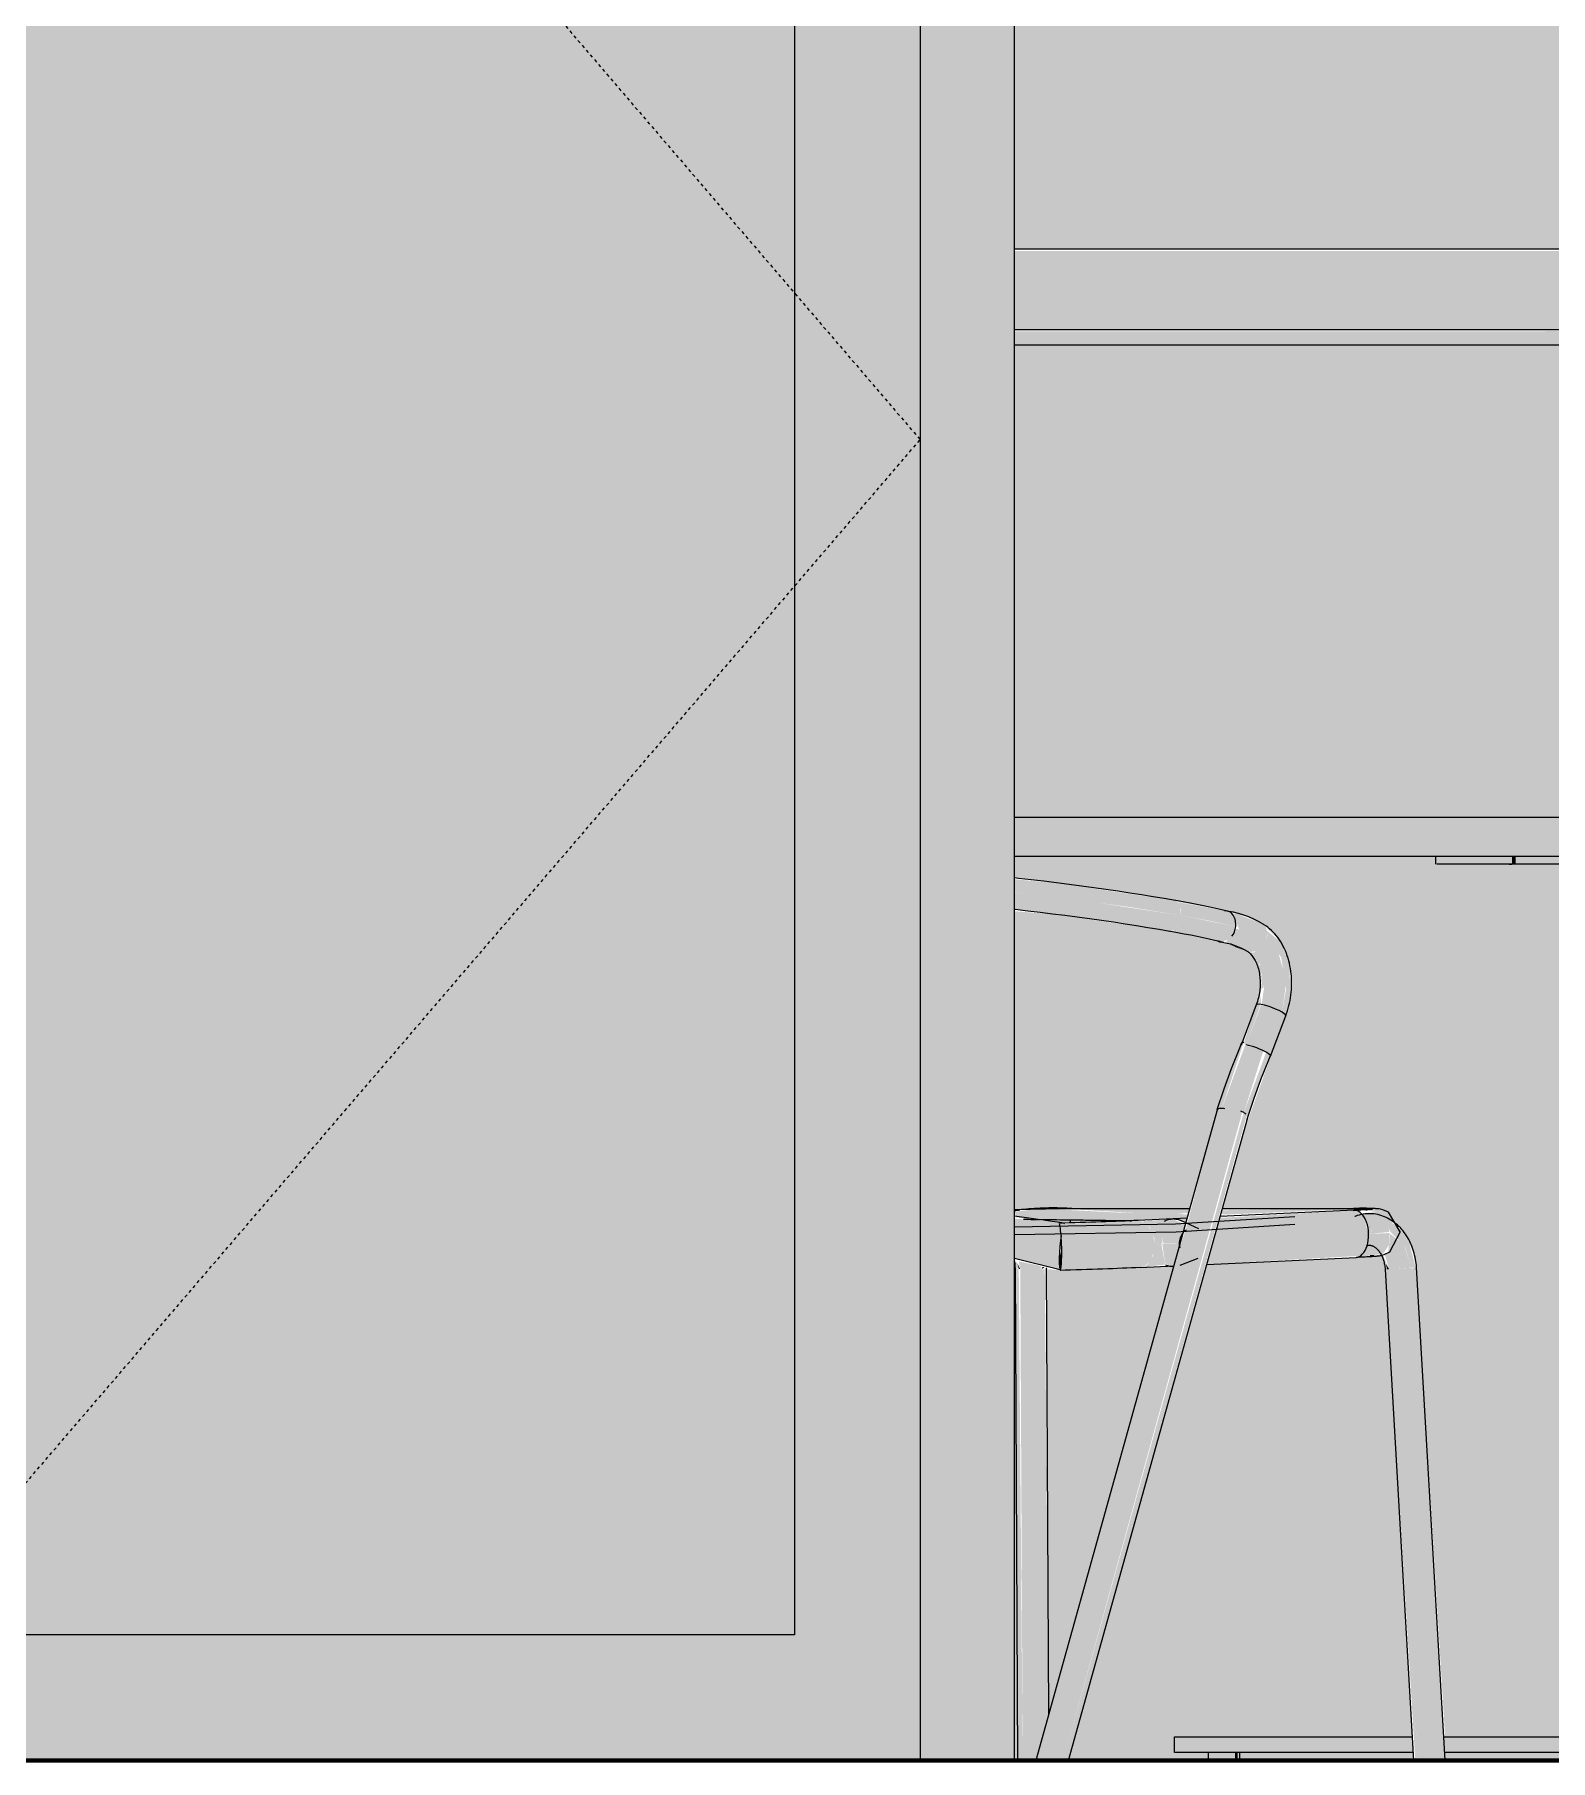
# Model space of a CAD drawing. Header units: inches. Extents: x 20426 to 36348, y -461 to 673.
# Drawn here: x 27776.4 to 27824.6, y 0 to 54.9 of the extents above; entities that cross this region are included whole.
import ezdxf

# ---------------------------------------------------------------- set-up
doc = ezdxf.new("R2010")
doc.units = ezdxf.units.IN
doc.header["$MEASUREMENT"] = 0
doc.linetypes.add('Dash 1_16_', pattern=[0.125, 0.0625, -0.0625])
doc.linetypes.add('Grid Line 1_2_', pattern=[0.875, 0.5, -0.125, 0.125, -0.125])
for name, color, linetype, lineweight in [('A-DOOR', 31, 'Continuous', 13), ('A-DOOR-FRAM', 31, 'Continuous', 9), ('A-DOOR-GLAZ', 31, 'Continuous', 9), ('A-FLOR-LEVL', 51, 'Continuous', 9), ('C-TOPO', 7, 'Continuous', 9), ('I-FURN', 30, 'Continuous', 9), ('M-EQPM', 50, 'Continuous', 9), ('S-BEAM', 12, 'Continuous', 9)]:
    doc.layers.add(name, color=color, linetype=linetype, lineweight=lineweight)

# ---------------------------------------------------------------- blocks, each defined once
blk = doc.blocks.new('Mechanical Equipment 1 - Mechanical Equipment 1-405455-Elevation - South')
at = {"layer": 'M-EQPM'}
h = blk.add_hatch(color=256, dxfattribs=at)
h.paths.add_polyline_path([(26078.284, 0), (26078.377, 0), (26078.324, 15.636), (26078.381, 15.636), (26078.418, 15.745), (26078.284, 15.939), (26078.284, 3.655)], flags=0)
h.paths.add_polyline_path([(26090.06, 16.071), (26090.082, 16.126), (26090.057, 16.095)], flags=0)
h.paths.add_polyline_path([(26079.997, 0), (26084.511, 0.013), (26084.511, 0.25), (26083.365, 0.25), (26083.365, 0.75), (26090.93, 0.75), (26090.094, 15.848), (26089.983, 16.092), (26089.13, 15.997), (26084.395, 15.775), (26081.016, 3.655)], flags=0)
h.paths.add_polyline_path([(26181.87, 0), (26182.169, 0.008), (26182.07, 2.228), (26181.497, 0), (26181.814, 0)], flags=0)
h.paths.add_polyline_path([(26167.379, 0), (26179.752, 0), (26179.7, 15.636), (26179.754, 15.675), (26179.812, 15.7), (26179.663, 15.952), (26179.484, 15.968), (26174.504, 15.745), (26172.504, 15.615), (26168.579, 3.655)], flags=0)
h.paths.add_polyline_path([(26183.168, 0), (26185.886, 0.011), (26185.886, 0.25), (26184.741, 0.25), (26184.741, 0.75), (26192.305, 0.75), (26191.469, 15.848), (26191.363, 16.085), (26190.497, 15.993), (26185.846, 15.775), (26182.931, 5.319), (26183.159, 0)], flags=0)
h.paths.add_polyline_path([(26189.846, 0), (26192.347, 0.029), (26192.335, 0.25), (26189.846, 0.25)], flags=0)
h.paths.add_polyline_path([(26166.254, 0), (26169.66, 10.383), (26165.205, 0)], flags=0)
h.paths.add_polyline_path([(26164.117, 0), (26170.84, 15.666), (26168.333, 15.636), (26168.082, 15.72), (26167.471, 15.978), (26166.997, 16.306), (26166.535, 16.88), (26166.199, 17.795), (26165.923, 19.015), (26165.886, 19.051), (26165.686, 20.783), (26165.069, 23.975), (26164.672, 25.55), (26164.191, 27.322), (26163.7, 27.466), (26163.438, 27.677), (26163.52, 28.11), (26163.581, 28.23), (26163.817, 28.33), (26169.042, 27.63), (26169.111, 27.746), (26169.113, 27.796), (26169.529, 28.121), (26170.02, 28.253), (26173.009, 28.342), (26175.346, 28.323), (26177.765, 28.234), (26181.128, 27.895), (26183.651, 27.539), (26186.43, 27.025), (26187.118, 26.833), (26187.71, 26.533), (26187.843, 26.394), (26188.042, 26.204), (26188.377, 25.595), (26188.514, 24.96), (26188.514, 24.589), (26188.438, 24.016), (26188.004, 22.733), (26187.02, 19.985), (26186.366, 17.549), (26190.925, 17.494), (26191.643, 17.371), (26191.915, 17.062), (26192.035, 16.849), (26192.193, 16.615), (26192.43, 16.145), (26192.438, 15.944), (26192.517, 15.624), (26193.424, 0.75), (26198.176, 0.75), (26198.176, 28.5), (26193.09, 28.5), (26193.09, 28.75), (26174.841, 28.75), (26174.841, 30), (26218.337, 30), (26218.337, 45.018), (26078.284, 45.018), (26078.284, 30), (26096.462, 30), (26096.462, 36), (26120.462, 36), (26120.462, 30), (26124.377, 30), (26124.377, 28.75), (26120.462, 28.729), (26120.462, 28.142), (26122.253, 28.266), (26125.955, 28.346), (26129.361, 28.236), (26129.706, 28.117), (26129.925, 28.001), (26130.182, 27.56), (26130.144, 27.37), (26129.903, 27.076), (26129.611, 26.817), (26129.361, 26.708), (26128.604, 26.362), (26128.411, 26.075), (26128.05, 25.296), (26127.842, 24.55), (26127.719, 23.793), (26127.376, 20.672), (26127.297, 18.094), (26127.423, 17.52), (26127.423, 17.456), (26127.423, 17.287), (26127.466, 17.332), (26127.62, 16.992), (26127.809, 16.853), (26127.994, 16.512), (26127.952, 16.07), (26127.783, 15.793), (26132.964, 0)], flags=0)
h.paths.add_polyline_path([(26131.915, 0), (26126.775, 15.663), (26126.549, 15.658), (26125.209, 15.723), (26120.462, 15.925), (26120.462, 0), (26131.139, 0)], flags=0)
h.paths.add_polyline_path([(26085.377, 0), (26090.973, 0.005), (26090.959, 0.25), (26085.377, 0.25), (26085.377, 0.005)], flags=0)
h.paths.add_polyline_path([(26193.424, 0), (26199.864, 0.017), (26199.864, 0.25), (26193.41, 0.25), (26193.4, 0.008), (26193.4, 0)], flags=0)
h.paths.add_polyline_path([(26096.462, 0), (26096.462, 0.25), (26091.959, 0.25), (26091.948, 0.008), (26091.973, 0)], flags=0)
h.paths.add_polyline_path([(26186.81, 0), (26188.98, 0), (26188.98, 0.25), (26186.752, 0.25), (26186.752, 0)], flags=0)
h.paths.add_polyline_path([(26200.73, 0), (26207.246, 0.01), (26207.246, 0.25), (26200.73, 0.25), (26200.73, 0.06)], flags=0)
h.paths.add_polyline_path([(26213.842, 0), (26213.842, 0.25), (26211.614, 0.25), (26211.614, 0), (26213.373, 0)], flags=0)
h.paths.add_polyline_path([(26210.748, 0), (26210.748, 0.25), (26208.335, 0.25), (26208.323, 0), (26209.228, 0)], flags=0)
h.paths.add_polyline_path([(26217.435, 0), (26217.426, 0.011), (26217.65, 5.636), (26214.824, 15.775), (26209.233, 16.067), (26209.204, 15.848), (26209.228, 15.619), (26208.398, 0.75), (26215.854, 0.75), (26215.854, 0.25), (26214.708, 0.205), (26214.708, 0), (26217.426, 0)], flags=0)
h.paths.add_polyline_path([(26202.419, 0.75), (26207.289, 0.75), (26208.181, 15.677), (26208.379, 16.429), (26208.691, 16.906), (26208.746, 17.034), (26208.791, 17.185), (26208.904, 17.24), (26209.143, 17.47), (26209.749, 17.496), (26209.786, 17.551), (26210.023, 17.552), (26214.316, 17.598), (26213.319, 20.996), (26212.168, 24.236), (26212.182, 25.071), (26212.242, 25.428), (26212.487, 26.039), (26213.147, 26.648), (26213.901, 26.933), (26217.533, 27.621), (26218.337, 27.744), (26218.337, 28.75), (26207.505, 28.729), (26207.505, 28.5), (26202.419, 28.5), (26202.419, 3.655)], flags=0)
h.paths.add_polyline_path([(26096.462, 0.75), (26096.462, 28.5), (26094.096, 28.5), (26094.096, 28.75), (26094.004, 28.729), (26094.004, 28.5), (26091.714, 28.5), (26091.714, 28.75), (26078.284, 28.729), (26078.284, 28.06), (26081.761, 27.611), (26084.698, 27.086), (26085.666, 26.833), (26086.259, 26.533), (26086.33, 26.432), (26086.591, 26.204), (26086.879, 25.749), (26087.063, 24.96), (26087.063, 24.589), (26086.987, 24.016), (26086.553, 22.733), (26085.571, 19.993), (26084.889, 17.549), (26089.472, 17.495), (26090.192, 17.371), (26090.464, 17.062), (26090.582, 16.851), (26090.741, 16.615), (26090.979, 16.145), (26090.981, 15.974), (26091.066, 15.624), (26091.973, 0.75)], flags=0)
h.paths.add_polyline_path([(26079.368, 1.458), (26083.341, 15.714), (26083.173, 15.718), (26079.71, 15.602), (26079.298, 15.622), (26079.366, 1.912)], flags=0)
h.paths.add_polyline_path([(26180.818, 1.725), (26181.916, 5.666), (26181.42, 15.594), (26180.981, 15.622), (26180.749, 15.622), (26180.817, 1.912)], flags=0)
h.paths.add_polyline_path([(26182.778, 8.757), (26184.665, 15.72), (26182.472, 15.624), (26182.77, 8.929)], flags=0)
h.paths.add_polyline_path([(26217.827, 8.991), (26218.123, 15.637), (26215.964, 15.675), (26217.824, 9.001)], flags=0)
h.paths.add_polyline_path([(26090.749, 16.011), (26090.788, 16.029), (26090.743, 16.028)], flags=0)
h.paths.add_polyline_path([(26170.892, 17.169), (26171.514, 17.237), (26171.96, 18.406), (26171.836, 20.747), (26171.431, 24.299), (26171.152, 25.344), (26170.874, 25.951), (26170.637, 26.293), (26165.301, 27.078), (26166.168, 23.606), (26166.666, 20.988), (26166.822, 19.836), (26166.945, 18.915), (26167.312, 17.56), (26167.511, 17.401), (26167.854, 17.215), (26170.621, 17.173)], flags=0)
h.paths.add_polyline_path([(26187.519, 24.797), (26187.47, 24.732), (26187.497, 24.845)], flags=0)
h.paths.add_polyline_path([(26179.474, 17.469), (26183.388, 17.55), (26185.229, 17.55), (26186.366, 21.414), (26187.366, 24.042), (26187.423, 24.057), (26187.497, 24.518), (26187.48, 25.03), (26187.519, 25.03), (26187.469, 25.163), (26187.441, 25.3), (26187.459, 25.328), (26187.053, 25.745), (26186.614, 25.888), (26185.617, 26.172), (26184.165, 26.438), (26180.913, 26.911), (26177.973, 27.215), (26177.585, 26.738), (26177.496, 26.451), (26177.368, 25.867), (26177.359, 24.991), (26178.404, 18.591), (26178.6, 18.172), (26178.934, 17.678), (26179.409, 17.483), (26179.453, 17.477)], flags=0)
h.paths.add_polyline_path([(26086.144, 24.797), (26086.094, 24.732), (26086.131, 24.825)], flags=0)
h.paths.add_polyline_path([(26078.284, 17.49), (26079.188, 17.553), (26080.122, 17.552), (26083.853, 17.55), (26084.99, 21.414), (26085.991, 24.042), (26086.044, 24.046), (26086.121, 24.518), (26086.104, 25.03), (26086.152, 25.02), (26086.094, 25.163), (26086.061, 25.299), (26086.061, 25.355), (26085.677, 25.745), (26084.984, 26.013), (26084.242, 26.172), (26082.789, 26.438), (26079.538, 26.911), (26078.284, 27.005), (26078.284, 17.505)], flags=0)
h.paths.add_polyline_path([(26213.456, 25.705), (26213.36, 25.654), (26213.449, 25.701)], flags=0)
h.paths.add_polyline_path([(26213.532, 25.705), (26213.435, 25.68), (26213.531, 25.704)], flags=0)
h.paths.add_polyline_path([(26215.442, 17.549), (26218.337, 17.552), (26218.304, 26.716), (26215.572, 26.274), (26214.35, 25.99), (26213.496, 25.663), (26213.19, 25.304), (26213.263, 25.296), (26213.185, 24.999), (26213.164, 24.63), (26213.111, 24.557), (26213.106, 24.409), (26213.177, 24.303), (26213.309, 24.038), (26213.356, 23.945), (26214.655, 20.371), (26215.441, 17.55)], flags=0)
h.paths.add_polyline_path([(26120.462, 17.781), (26120.904, 18.633), (26121.089, 19.251), (26121.408, 21.858), (26121.935, 25.72), (26121.855, 26.257), (26121.862, 26.437), (26121.533, 27.027), (26121.314, 27.223), (26120.462, 27.107), (26120.462, 17.954)], flags=0)
h.paths.add_polyline_path([(26171.475, 24.313), (26171.477, 24.324), (26171.473, 24.324)], flags=0)
h.paths.add_polyline_path([(26177.368, 24.485), (26177.369, 24.485), (26177.359, 24.544)], flags=0)
h.paths.add_polyline_path([(26213.195, 24.63), (26213.187, 24.876), (26213.21, 24.924), (26213.2, 24.732)], flags=0)
h.paths.add_polyline_path([(26129.741, 27.076), (26129.617, 27.139), (26129.622, 27.078), (26129.713, 27.076)], flags=0)
h.paths.add_polyline_path([(26164.387, 48.055), (26218.337, 48.055), (26218.337, 60), (26078.284, 60), (26078.284, 48.055), (26161.127, 48.055)], flags=0)
blk = doc.blocks.new('Girt_C - 8_D-560234-Elevation - South')
at = {"layer": 'S-BEAM'}
h = blk.add_hatch(color=256, dxfattribs=at)
h.paths.add_polyline_path([(26000.284, 47.867), (26000.284, 48.055), (25987.678, 47.997), (25987.678, 47.867), (25998.145, 47.867)], flags=0)
h.paths.add_polyline_path([(25982.39, 47.867), (25986.303, 47.924), (25986.257, 47.924), (25986.203, 47.945), (25982.39, 47.923), (25982.39, 47.87)], flags=0)
h.paths.add_polyline_path([(26271.39, 47.867), (26271.39, 48.055), (26267.39, 48), (26267.39, 47.867)], flags=0)
h.paths.add_polyline_path([(25986.89, 47.867), (25986.89, 48.055), (25986.336, 47.998), (25986.39, 47.867)], flags=0)
h.paths.add_polyline_path([(26097.89, 47.867), (26261.39, 47.872), (26261.39, 48.055), (26078.284, 48), (26078.284, 47.867)], flags=0)
h = blk.add_hatch(color=256, dxfattribs=at)
h.paths.add_polyline_path([(25987.678, 45.5), (26000.284, 45.5), (26000.284, 47.867), (25987.678, 47.867)], flags=0)
h.paths.add_polyline_path([(26271.39, 45.5), (26271.39, 47.867), (26267.39, 47.867), (26267.39, 45.5)], flags=0)
h.paths.add_polyline_path([(26261.39, 45.5), (26261.39, 47.867), (26078.284, 47.867), (26078.284, 45.5), (26230.884, 45.5)], flags=0)
h.paths.add_polyline_path([(25982.39, 45.5), (25986.281, 45.551), (25986.279, 47.867), (25982.39, 47.867), (25982.39, 45.551)], flags=0)
h.paths.add_polyline_path([(25986.39, 45.5), (25986.89, 45.551), (25986.89, 47.867), (25986.39, 47.867), (25986.39, 45.551)], flags=0)
h = blk.add_hatch(color=256, dxfattribs=at)
h.paths.add_polyline_path([(25987.678, 45.018), (26000.284, 45.018), (26000.284, 45.5), (25987.678, 45.446)], flags=0)
h.paths.add_polyline_path([(25985.816, 45.018), (25986.89, 45.018), (25986.89, 45.5), (25986.326, 45.446), (25985.916, 45.102)], flags=0)
h.paths.add_polyline_path([(25982.39, 45.018), (25985.816, 45.018), (25985.745, 45.102), (25986.22, 45.5), (25982.39, 45.446), (25982.39, 45.102)], flags=0)
h.paths.add_polyline_path([(26271.39, 45.018), (26271.39, 45.5), (26267.39, 45.446), (26267.39, 45.018)], flags=0)
h.paths.add_polyline_path([(26261.39, 45.018), (26261.39, 45.5), (26078.284, 45.446), (26078.284, 45.018), (26230.884, 45.018)], flags=0)
for p, q in [((26261.39, 48.055), (26078.284, 48.055)), ((26078.284, 45.5), (26261.39, 45.5)), ((26078.284, 45.018), (26261.39, 45.018))]:
    blk.add_line(p, q, dxfattribs=at)
blk = doc.blocks.new('Falcon 7700 Series Pedestal Base - 36_ Square Top x 30_ - Wheelchair Height-460525-Elevation - South')
at = {"layer": 'I-FURN'}
for points in [[(26096.462, 28.75), (26096.462, 30), (26078.284, 30), (26078.284, 28.75)], [(26120.462, 28.75), (26124.377, 28.75), (26124.377, 30), (26120.462, 30)], [(26092.922, 28.5), (26094.004, 28.5), (26094.004, 28.75), (26091.714, 28.729), (26091.714, 28.5), (26092.598, 28.5)], [(26094.221, 28.5), (26094.221, 28.75), (26094.096, 28.729), (26094.096, 28.5), (26094.156, 28.5)], [(26094.221, 28.5), (26096.462, 28.5), (26096.462, 28.75), (26094.221, 28.729)], [(26085.297, 0), (26085.297, 0.25), (26084.511, 0.25), (26084.511, 0), (26085.194, 0)], [(26085.377, 0), (26085.377, 0.25), (26085.297, 0.25), (26085.297, 0)]]:
    blk.add_hatch(color=256, dxfattribs=at).paths.add_polyline_path(points, flags=0)
h = blk.add_hatch(color=256, dxfattribs=at)
h.paths.add_polyline_path([(26090.959, 0.25), (26090.896, 0.75), (26083.365, 0.75), (26083.365, 0.25), (26090.896, 0.25)], flags=0)
h.paths.add_polyline_path([(26091.973, 0.25), (26096.462, 0.25), (26096.462, 0.75), (26091.93, 0.75), (26091.959, 0.25)], flags=0)
for p, q in [((26078.284, 30), (26096.462, 30)), ((26120.462, 30), (26124.377, 30)), ((26124.377, 30), (26124.377, 28.75)), ((26096.462, 28.75), (26078.284, 28.75)), ((26091.672, 28.75), (26091.672, 28.5)), ((26124.377, 28.75), (26120.462, 28.75)), ((26094.004, 28.5), (26091.714, 28.5)), ((26094.221, 28.5), (26094.004, 28.5)), ((26094.004, 28.5), (26094.096, 28.5)), ((26096.462, 28.5), (26094.221, 28.5)), ((26083.365, 0.75), (26090.942, 0.75)), ((26083.365, 0.25), (26083.365, 0.75)), ((26091.93, 0.75), (26096.462, 0.75)), ((26090.969, 0.25), (26083.365, 0.25)), ((26084.444, 0.25), (26084.444, 0)), ((26085.444, 0), (26085.444, 0.25)), ((26096.462, 0.25), (26091.959, 0.25))]:
    blk.add_line(p, q, dxfattribs=at)
blk = doc.blocks.new('HermanMiller_Collection_Air-Chair_SideChair_Arms - Arms-V65-Elevation - South')
at = {"layer": 'I-FURN'}
for points in [[(26083.564, 26.875), (26083.528, 27.219), (26083.428, 27.338), (26079.677, 27.895), (26078.284, 28.022), (26078.284, 27.617), (26081.882, 27.149)], [(26083.255, 26.362), (26083.39, 26.438), (26083.503, 26.625), (26083.564, 26.875), (26080.082, 27.401), (26078.284, 27.613), (26078.284, 27.061), (26081.652, 26.623)], [(26085.316, 26.52), (26085.293, 26.768), (26085.175, 26.95), (26085.09, 27.001), (26083.484, 27.293), (26083.564, 27.055), (26083.564, 26.875), (26084.5, 26.699)], [(26086.286, 26.106), (26086.325, 26.344), (26086.259, 26.533), (26086.192, 26.593), (26085.318, 26.933), (26085.223, 26.895), (26085.293, 26.768), (26085.422, 26.426), (26085.781, 26.344)], [(26084.885, 26.031), (26085.096, 26.119), (26085.131, 26.14), (26085.238, 26.274), (26085.316, 26.52), (26083.564, 26.875), (26083.451, 26.52), (26083.323, 26.384), (26083.255, 26.362), (26084.88, 26.032)], [(26085.762, 25.705), (26085.961, 25.737), (26086.152, 25.884), (26086.286, 26.106), (26085.781, 26.344), (26085.302, 26.454), (26085.195, 26.212), (26085.037, 26.086), (26085.012, 26.005), (26085.564, 25.798), (26085.693, 25.737)], [(26086.897, 23.708), (26087.051, 24.236), (26087.031, 25.089), (26086.976, 25.428), (26086.758, 26.013), (26086.318, 26.377), (26086.318, 26.227), (26086.286, 26.106), (26086.76, 25.55), (26086.917, 24.55), (26086.788, 23.793), (26086.869, 23.735)], [(26085.677, 25.736), (26085.08, 25.976), (26085.308, 25.864), (26085.672, 25.737)], [(26086.788, 23.793), (26086.925, 24.788), (26086.682, 25.641), (26086.286, 26.106), (26086.152, 25.884), (26085.961, 25.737), (26085.882, 25.69), (26085.762, 25.705), (26086.105, 25.298), (26086.212, 24.55), (26086.14, 24.036), (26086.585, 23.894), (26086.695, 23.844)], [(26085.645, 22.754), (26086.105, 24.04), (26085.965, 24.016), (26085.571, 22.799), (26085.625, 22.757)], [(26086.308, 22.509), (26086.788, 23.793), (26086.342, 23.984), (26086.116, 24.016), (26085.645, 22.754), (26086.105, 22.61), (26086.215, 22.559)], [(26086.426, 22.393), (26086.897, 23.708), (26086.788, 23.793), (26086.308, 22.509), (26086.417, 22.422)], [(26084.724, 20.693), (26084.807, 20.734), (26084.89, 20.782), (26085.571, 22.835), (26085.5, 22.794), (26084.726, 20.699)], [(26085.7, 20.456), (26086.403, 22.437), (26086.279, 22.507), (26085.574, 20.6), (26085.7, 20.458)], [(26086.357, 22.47), (26086.131, 22.597), (26086.354, 22.472)], [(26079.027, 0), (26079.095, 0), (26084.874, 20.736), (26084.724, 20.675), (26083.718, 16.856), (26083.71, 16.829), (26083.434, 16.048), (26078.982, 0)], [(26079.512, 0), (26079.828, 0), (26085.527, 20.625), (26085.339, 20.683), (26084.874, 20.734), (26079.095, 0), (26079.396, 0)], [(26079.828, 0), (26079.997, 0), (26085.666, 20.512), (26085.564, 20.578), (26080.847, 3.655)], [(26079.726, 16.344), (26079.733, 16.96), (26079.775, 17.058), (26079.711, 17.105), (26078.284, 17.231), (26078.284, 16.631), (26078.549, 16.537), (26079.188, 16.432)], [(26079.783, 16.318), (26082.743, 16.423), (26082.667, 16.798), (26082.476, 17.073), (26082.223, 17.174), (26079.711, 17.054), (26079.77, 16.6), (26079.776, 16.512)], [(26080.052, 17.095), (26081.047, 17.179), (26080.052, 17.193), (26080.052, 17.096)], [(26083.52, 16.428), (26083.575, 16.68), (26083.688, 16.957), (26083.686, 17.058), (26083.313, 17.212), (26083.045, 17.117), (26083.02, 16.953), (26082.99, 16.733), (26083.013, 16.434), (26083.344, 16.43)], [(26083.713, 17.047), (26083.724, 17.088), (26083.686, 17.058)], [(26089.47, 17.495), (26089.47, 17.558), (26089.391, 17.495)], [(26090.896, 15.665), (26091.038, 15.674), (26090.839, 16.429), (26090.591, 16.841), (26090.237, 17.146), (26090.153, 17.153), (26090.137, 17.022), (26090.128, 16.976), (26090.253, 16.791), (26090.699, 16.333), (26090.789, 16.028)], [(26079.726, 15.6), (26079.722, 15.622), (26079.704, 15.97), (26079.726, 16.344), (26078.284, 16.631), (26078.284, 15.953), (26079.197, 15.72), (26079.725, 15.6)], [(26083.543, 16.348), (26083.644, 16.786), (26083.565, 16.577), (26083.545, 16.362)], [(26090.191, 15.624), (26090.895, 15.67), (26090.663, 16.409), (26090.22, 16.751), (26090.212, 16.587), (26090.192, 16.421), (26090.16, 16.129), (26090.097, 16.104), (26090.061, 16.067), (26090.178, 15.67)], [(26079.729, 15.585), (26079.783, 15.945), (26079.721, 16.268), (26079.729, 15.612), (26079.723, 15.594)], [(26079.729, 15.585), (26082.389, 15.7), (26082.61, 15.893), (26082.731, 16.229), (26082.743, 16.423), (26079.783, 16.318), (26079.747, 15.606)], [(26083.341, 15.714), (26083.52, 16.428), (26082.983, 16.423), (26083.069, 15.812), (26083.217, 15.727)], [(26078.458, 0), (26078.543, 0), (26078.418, 15.627), (26078.299, 15.643), (26078.401, 0), (26078.458, 0)], [(26078.466, 15.624), (26078.372, 15.807), (26078.418, 15.627), (26078.458, 15.625)], [(26078.692, 15.619), (26079.171, 15.637), (26079.094, 15.732), (26078.413, 15.871), (26078.466, 15.624), (26078.652, 15.619)], [(26078.775, 0), (26078.961, 0), (26079.244, 1.015), (26079.172, 15.63), (26078.466, 15.619), (26078.544, 0), (26078.775, 0)], [(26079.172, 15.63), (26079.239, 15.693), (26079.158, 15.697)], [(26079.244, 1.015), (26079.368, 1.458), (26079.245, 15.637), (26079.172, 15.597), (26079.231, 3.655)], [(26079.709, 15.697), (26079.737, 15.755), (26079.708, 15.781)], [(26079.726, 15.599), (26079.711, 15.603), (26079.722, 15.6)], [(26091.026, 0), (26091.099, 0), (26090.191, 15.624), (26090.066, 15.619), (26091.026, 0)], [(26090.118, 15.62), (26090.191, 15.624), (26090.096, 15.8), (26090.117, 15.629)], [(26091.445, 0), (26091.806, 0), (26090.896, 15.665), (26090.191, 15.624), (26091.1, 0), (26091.444, 0)], [(26091.82, 0), (26091.973, 0.01), (26091.038, 15.674), (26090.897, 15.643), (26091.806, 0)]]:
    blk.add_hatch(color=256, dxfattribs=at).paths.add_polyline_path(points, flags=0)
h = blk.add_hatch(color=256, dxfattribs=at)
h.paths.add_polyline_path([(26086.124, 24.038), (26086.117, 24.303), (26086.044, 24.046), (26086.117, 24.038)], flags=0)
h.paths.add_polyline_path([(26086.121, 24.518), (26086.188, 24.569), (26086.214, 24.797), (26086.104, 25.03), (26086.144, 24.797), (26086.124, 24.55)], flags=0)
h.paths.add_polyline_path([(26086.099, 24.63), (26086.121, 24.845), (26086.085, 24.924), (26086.094, 24.728)], flags=0)
h.paths.add_polyline_path([(26086.17, 24.999), (26086.104, 25.304), (26086.032, 25.296), (26086.105, 25.138)], flags=0)
h = blk.add_hatch(color=256, dxfattribs=at)
h.paths.add_polyline_path([(26085.571, 20.59), (26086.191, 22.566), (26085.952, 22.667), (26085.61, 22.733), (26084.876, 20.737), (26085.359, 20.679), (26085.408, 20.653), (26085.571, 20.602)], flags=0)
h.paths.add_polyline_path([(26086.284, 22.52), (26086.285, 22.521), (26086.215, 22.555)], flags=0)
h = blk.add_hatch(color=256, dxfattribs=at)
h.paths.add_polyline_path([(26081.994, 17.165), (26083.771, 17.255), (26083.802, 17.368), (26081.617, 17.421), (26079.124, 17.55), (26078.284, 17.449), (26078.34, 17.267), (26078.762, 17.208), (26081.987, 17.165)], flags=0)
h.paths.add_polyline_path([(26084.819, 17.296), (26085.108, 17.367), (26084.827, 17.326)], flags=0)
h.paths.add_polyline_path([(26083.395, 17.368), (26083.395, 17.368), (26083.509, 17.368)], flags=0)
h = blk.add_hatch(color=256, dxfattribs=at)
h.paths.add_polyline_path([(26079.175, 17.12), (26079.467, 17.126), (26080.052, 17.126), (26080.052, 17.193), (26078.985, 17.148), (26079.13, 17.126)], flags=0)
h.paths.add_polyline_path([(26079.698, 17.075), (26079.647, 17.082), (26079.692, 17.075)], flags=0)
h = blk.add_hatch(color=256, dxfattribs=at)
h.paths.add_polyline_path([(26085.18, 17.367), (26088.742, 17.525), (26088.328, 17.551), (26084.875, 17.496), (26084.887, 17.367), (26085.18, 17.367)], flags=0)
h.paths.add_polyline_path([(26083.344, 17.368), (26083.816, 17.417), (26083.853, 17.549), (26080.267, 17.52), (26082.354, 17.396), (26083.321, 17.368)], flags=0)
h = blk.add_hatch(color=256, dxfattribs=at)
h.paths.add_polyline_path([(26082.743, 16.423), (26082.982, 16.438), (26083.038, 17.088), (26083.15, 17.182), (26083.499, 17.188), (26083.736, 17.132), (26083.768, 17.246), (26082.354, 17.148), (26082.583, 16.953), (26082.722, 16.617)], flags=0)
h.paths.add_polyline_path([(26083.523, 16.46), (26083.556, 16.486), (26083.532, 16.558)], flags=0)
h.paths.add_polyline_path([(26084.6, 16.51), (26089.542, 16.742), (26089.391, 17.255), (26089.253, 17.42), (26089.061, 17.495), (26084.807, 17.254), (26084.639, 16.652)], flags=0)
h = blk.add_hatch(color=256, dxfattribs=at)
h.paths.add_polyline_path([(26089.542, 16.742), (26090.201, 16.807), (26090.138, 17.018), (26090.153, 17.153), (26090.319, 17.105), (26090.464, 17.062), (26090.377, 17.184), (26090.319, 17.236), (26090.076, 17.47), (26089.309, 17.393), (26089.474, 17.117), (26089.539, 16.758)], flags=0)
h.paths.add_polyline_path([(26089.623, 16.851), (26089.637, 16.886), (26089.634, 16.851)], flags=0)
h.paths.add_polyline_path([(26089.628, 16.82), (26089.655, 16.845), (26089.637, 16.82)], flags=0)
h = blk.add_hatch(color=256, dxfattribs=at)
h.paths.add_polyline_path([(26082.26, 15.675), (26083.08, 15.771), (26083.065, 15.817), (26082.947, 16.433), (26082.743, 16.423), (26082.685, 16.048), (26082.509, 15.775), (26082.374, 15.697)], flags=0)
h.paths.add_polyline_path([(26084.395, 15.775), (26089.235, 16.046), (26089.346, 16.104), (26089.495, 16.388), (26089.542, 16.742), (26084.6, 16.51), (26084.399, 15.789)], flags=0)
h = blk.add_hatch(color=256, dxfattribs=at)
h.paths.add_polyline_path([(26089.13, 15.997), (26090.003, 16.114), (26090.187, 16.392), (26090.209, 16.773), (26089.542, 16.742), (26089.415, 16.229), (26089.341, 16.095), (26089.235, 16.046)], flags=0)
h.paths.add_polyline_path([(26090.413, 16.582), (26090.442, 16.615), (26090.397, 16.597)], flags=0)
for p, q in [((26085.099, 27), (26084.954, 27.021)), ((26084.839, 26.027), (26084.936, 26.014)), ((26085.968, 24.025), (26085.489, 22.742)), ((26085.968, 24.025), (26085.968, 24.024)), ((26086.425, 22.392), (26086.906, 23.678)), ((26084.736, 20.719), (26078.96, 0)), ((26079.999, 0), (26085.699, 20.451)), ((26079.87, 17.091), (26078.284, 17.305)), ((26079.87, 17.091), (26079.847, 17.066)), ((26079.862, 17.552), (26083.866, 17.551)), ((26079.87, 17.091), (26079.87, 17.091)), ((26080.052, 17.193), (26080.052, 17.089)), ((26083.781, 17.247), (26082.206, 17.173)), ((26084.146, 16.908), (26083.591, 17.157)), ((26089.08, 17.496), (26084.818, 17.296)), ((26089.477, 17.491), (26089.477, 17.563)), ((26079.739, 15.597), (26078.284, 15.958)), ((26083.551, 15.754), (26084.12, 15.972)), ((26084.393, 15.774), (26089.144, 15.997)), ((26078.299, 15.645), (26078.376, 0)), ((26079.298, 15.671), (26079.299, 15.65)), ((26079.369, 1.459), (26079.299, 15.65)), ((26082.277, 15.675), (26083.358, 15.726)), ((26090.065, 15.618), (26090.973, 0)), ((26091.974, 0.011), (26091.063, 15.676)), ((26079.992, 0), (26079.997, 0))]:
    blk.add_line(p, q, dxfattribs=at)
at = {"layer": 'I-FURN', "flags": 128}
for points in [[(26083.396, 27.348), (26083.045, 27.409), (26082.687, 27.468), (26082.322, 27.527), (26081.95, 27.585), (26081.572, 27.642), (26081.19, 27.698), (26080.802, 27.753), (26080.411, 27.806), (26080.016, 27.858), (26079.618, 27.909), (26079.218, 27.958), (26078.817, 28.005), (26078.414, 28.051), (26078.284, 28.066)], [(26083.223, 26.363), (26082.878, 26.423), (26082.525, 26.482), (26082.165, 26.54), (26081.798, 26.597), (26081.426, 26.653), (26081.048, 26.708), (26080.665, 26.762), (26080.278, 26.815), (26079.887, 26.867), (26079.494, 26.917), (26079.098, 26.965), (26078.701, 27.012), (26078.303, 27.057)], [(26085.055, 27.012), (26084.874, 27.054), (26084.685, 27.096), (26084.49, 27.138), (26084.287, 27.18), (26084.078, 27.222), (26083.862, 27.263), (26083.64, 27.304), (26083.413, 27.345), (26083.396, 27.348)], [(26086.193, 26.592), (26086.043, 26.678), (26085.889, 26.755), (26085.731, 26.823), (26085.57, 26.883), (26085.407, 26.933), (26085.241, 26.973), (26085.099, 27)], [(26084.823, 26.039), (26084.651, 26.079), (26084.471, 26.119), (26084.283, 26.16), (26084.088, 26.2), (26083.886, 26.24), (26083.677, 26.281), (26083.461, 26.321), (26083.24, 26.36), (26083.223, 26.363)], [(26086.906, 23.678), (26086.934, 23.758), (26086.96, 23.839), (26086.984, 23.921), (26087.006, 24.004), (26087.025, 24.087), (26087.042, 24.171), (26087.056, 24.256), (26087.068, 24.341), (26087.078, 24.426), (26087.085, 24.511), (26087.09, 24.596), (26087.092, 24.682), (26087.092, 24.767), (26087.09, 24.852), (26087.085, 24.936), (26087.077, 25.02), (26087.067, 25.104), (26087.055, 25.187), (26087.04, 25.269), (26087.023, 25.35), (26087.003, 25.431), (26086.98, 25.51), (26086.955, 25.588), (26086.927, 25.665), (26086.897, 25.741), (26086.864, 25.815), (26086.829, 25.887), (26086.791, 25.958), (26086.75, 26.027), (26086.707, 26.094), (26086.661, 26.159), (26086.613, 26.222), (26086.562, 26.282), (26086.508, 26.34), (26086.452, 26.395), (26086.393, 26.448), (26086.332, 26.497), (26086.268, 26.544), (26086.202, 26.587), (26086.193, 26.592)], [(26084.936, 26.014), (26085.047, 25.992), (26085.158, 25.964), (26085.267, 25.93), (26085.375, 25.889), (26085.482, 25.841), (26085.587, 25.788), (26085.675, 25.737)], [(26085.675, 25.737), (26085.698, 25.722), (26085.72, 25.706), (26085.742, 25.689), (26085.765, 25.669), (26085.787, 25.647), (26085.809, 25.623), (26085.832, 25.597), (26085.854, 25.569), (26085.875, 25.539), (26085.896, 25.507), (26085.917, 25.472), (26085.936, 25.436), (26085.955, 25.398), (26085.973, 25.358), (26085.99, 25.316), (26086.006, 25.272), (26086.021, 25.226), (26086.035, 25.179), (26086.047, 25.131), (26086.058, 25.081), (26086.067, 25.03), (26086.075, 24.977), (26086.082, 24.924), (26086.087, 24.87), (26086.09, 24.815), (26086.092, 24.759), (26086.093, 24.703), (26086.091, 24.646), (26086.088, 24.59), (26086.083, 24.532), (26086.077, 24.475), (26086.069, 24.418), (26086.06, 24.361), (26086.049, 24.305), (26086.036, 24.249), (26086.022, 24.194), (26086.006, 24.139), (26085.989, 24.085), (26085.97, 24.032), (26085.968, 24.025)], [(26086.124, 24.038), (26086.044, 24.046), (26085.991, 24.042), (26085.968, 24.025)], [(26086.464, 23.942), (26086.342, 23.984), (26086.226, 24.016), (26086.124, 24.038)], [(26086.788, 23.793), (26086.695, 23.844), (26086.585, 23.894), (26086.464, 23.942)], [(26086.906, 23.679), (26086.897, 23.708), (26086.857, 23.747), (26086.788, 23.793)], [(26084.725, 20.698), (26084.945, 21.355), (26085.184, 22.009), (26085.442, 22.66), (26085.511, 22.826)], [(26085.678, 20.394), (26085.889, 21.025), (26086.118, 21.653), (26086.367, 22.279), (26086.433, 22.438)], [(26078.284, 17.519), (26078.326, 17.521), (26078.369, 17.523), (26078.412, 17.524), (26078.457, 17.526), (26078.502, 17.527), (26078.548, 17.529), (26078.594, 17.53), (26078.641, 17.532), (26078.688, 17.533), (26078.736, 17.535), (26078.784, 17.536), (26078.832, 17.537), (26078.88, 17.539), (26078.929, 17.54), (26078.977, 17.541), (26079.025, 17.542), (26079.074, 17.543), (26079.122, 17.544), (26079.169, 17.545), (26079.217, 17.546), (26079.264, 17.547), (26079.31, 17.548), (26079.356, 17.548), (26079.401, 17.549), (26079.446, 17.55), (26079.489, 17.55), (26079.532, 17.551), (26079.574, 17.551), (26079.615, 17.552), (26079.655, 17.552), (26079.694, 17.552), (26079.732, 17.552), (26079.769, 17.552), (26079.805, 17.552), (26079.839, 17.552), (26079.863, 17.552)], [(26078.284, 16.974), (26083.397, 17.063), (26087.193, 17.303)], [(26078.284, 16.723), (26083.425, 16.814), (26087.197, 17.053)], [(26082.206, 17.173), (26082.074, 17.167), (26081.937, 17.161), (26081.796, 17.155), (26081.65, 17.149), (26081.501, 17.143), (26081.348, 17.137), (26081.191, 17.132), (26081.032, 17.126), (26080.869, 17.12), (26080.704, 17.115), (26080.537, 17.109), (26080.368, 17.104), (26080.196, 17.098), (26080.024, 17.093), (26079.85, 17.088), (26079.69, 17.084)], [(26084.889, 17.551), (26087.297, 17.55), (26089.421, 17.552)], [(26089.666, 17.526), (26089.664, 17.526), (26089.657, 17.526), (26089.647, 17.525), (26089.634, 17.523), (26089.618, 17.522), (26089.6, 17.521), (26089.58, 17.52), (26089.558, 17.518), (26089.534, 17.517), (26089.508, 17.515), (26089.48, 17.514), (26089.451, 17.512), (26089.42, 17.51), (26089.387, 17.509), (26089.353, 17.507), (26089.318, 17.506), (26089.282, 17.504), (26089.244, 17.502), (26089.205, 17.501), (26089.165, 17.499), (26089.125, 17.498), (26089.083, 17.496), (26089.082, 17.496)], [(26089.5, 17.385), (26089.435, 17.38), (26089.37, 17.371), (26089.305, 17.359), (26089.242, 17.343), (26089.179, 17.325), (26089.117, 17.303), (26089.106, 17.298)], [(26090.544, 16.809), (26090.171, 17.439), (26089.993, 17.514), (26089.917, 17.532), (26089.874, 17.538), (26089.842, 17.542), (26089.816, 17.544), (26089.793, 17.546), (26089.77, 17.547), (26089.748, 17.548), (26089.725, 17.549), (26089.701, 17.55), (26089.676, 17.55), (26089.65, 17.551), (26089.622, 17.551), (26089.594, 17.552), (26089.564, 17.552), (26089.533, 17.552), (26089.5, 17.552), (26089.466, 17.552), (26089.431, 17.552), (26089.421, 17.552)], [(26091.063, 15.676), (26091.058, 15.743), (26091.052, 15.81), (26091.043, 15.876), (26091.032, 15.942), (26091.019, 16.008), (26091.004, 16.073), (26090.987, 16.137), (26090.969, 16.201), (26090.948, 16.264), (26090.925, 16.326), (26090.901, 16.388), (26090.874, 16.448), (26090.846, 16.508), (26090.816, 16.566), (26090.783, 16.623), (26090.749, 16.679), (26090.713, 16.734), (26090.675, 16.787), (26090.635, 16.838), (26090.593, 16.888), (26090.55, 16.937), (26090.504, 16.983), (26090.457, 17.028), (26090.408, 17.07), (26090.357, 17.11), (26090.305, 17.148), (26090.251, 17.184), (26090.195, 17.217), (26090.138, 17.248), (26090.079, 17.276), (26090.019, 17.301), (26089.957, 17.323), (26089.895, 17.342), (26089.831, 17.357), (26089.767, 17.37), (26089.702, 17.379), (26089.637, 17.385), (26089.571, 17.387), (26089.506, 17.385), (26089.5, 17.385)], [(26079.765, 16.684), (26079.746, 16.537), (26079.726, 16.344)], [(26090.544, 16.809), (26090.202, 16.16), (26090.028, 16.077), (26089.954, 16.056), (26089.91, 16.047), (26089.879, 16.042), (26089.854, 16.038), (26089.83, 16.035), (26089.808, 16.033), (26089.785, 16.031), (26089.762, 16.029), (26089.738, 16.027), (26089.713, 16.025), (26089.687, 16.023), (26089.66, 16.022), (26089.632, 16.02), (26089.602, 16.018), (26089.571, 16.016), (26089.538, 16.014), (26089.504, 16.013), (26089.469, 16.011), (26089.433, 16.009), (26089.396, 16.008), (26089.357, 16.006), (26089.317, 16.004), (26089.277, 16.002), (26089.235, 16.001), (26089.193, 15.999), (26089.149, 15.998), (26089.142, 15.997)], [(26079.726, 16.344), (26079.712, 16.151), (26079.704, 15.97), (26079.703, 15.816), (26079.709, 15.697), (26079.722, 15.622), (26079.739, 15.597)], [(26089.476, 16.369), (26089.489, 16.374), (26089.502, 16.378), (26089.514, 16.381), (26089.526, 16.383), (26089.538, 16.385), (26089.55, 16.386), (26089.553, 16.386)], [(26089.553, 16.386), (26089.565, 16.387), (26089.577, 16.386), (26089.589, 16.385), (26089.602, 16.384), (26089.615, 16.381), (26089.628, 16.378), (26089.642, 16.374), (26089.656, 16.369), (26089.671, 16.363), (26089.686, 16.356), (26089.702, 16.347), (26089.718, 16.338), (26089.734, 16.327), (26089.751, 16.315), (26089.768, 16.302), (26089.785, 16.287), (26089.803, 16.271), (26089.82, 16.253), (26089.837, 16.234), (26089.854, 16.214), (26089.871, 16.192)], [(26089.703, 16.048), (26089.7, 16.049), (26089.694, 16.049), (26089.684, 16.049), (26089.67, 16.05), (26089.655, 16.05), (26089.637, 16.051), (26089.616, 16.051), (26089.594, 16.051)], [(26089.871, 16.192), (26089.888, 16.169), (26089.904, 16.145), (26089.92, 16.119), (26089.935, 16.092), (26089.95, 16.064), (26089.964, 16.035), (26089.977, 16.004), (26089.99, 15.973), (26090.002, 15.941), (26090.013, 15.907), (26090.023, 15.874), (26090.032, 15.839), (26090.04, 15.804), (26090.047, 15.768), (26090.053, 15.732), (26090.058, 15.695), (26090.062, 15.659), (26090.065, 15.622), (26090.065, 15.618)], [(26078.283, 15.846), (26078.288, 15.809), (26078.292, 15.772), (26078.295, 15.734), (26078.297, 15.696), (26078.299, 15.658), (26078.299, 15.645)], [(26082.277, 15.675), (26082.142, 15.669), (26082.002, 15.663), (26081.859, 15.657), (26081.711, 15.65), (26081.56, 15.644), (26081.405, 15.638), (26081.246, 15.633), (26081.085, 15.627), (26080.921, 15.621), (26080.754, 15.615), (26080.585, 15.61), (26080.414, 15.604), (26080.241, 15.599), (26080.067, 15.594), (26079.892, 15.589), (26079.731, 15.585)]]:
    blk.add_lwpolyline(points, dxfattribs=at)
at = {"layer": 'I-FURN'}
for centre, major_axis, ratio, start_param, end_param in [((26084.939, 26.525), (0.116, 0.486), 0.74611, 4.877543, 6.18654), ((26084.939, 26.525), (0.116, 0.486), 0.74611, 4.195654, 4.877543), ((26084.897, 26.524), (0.057, 0.497), 0.711436, 2.845098, 3.106897), ((26084.939, 26.525), (0.116, 0.486), 0.74611, 3.141593, 3.306746), ((26084.897, 26.524), (0.057, 0.497), 0.711436, 3.106897, 3.368696), ((26085.972, 22.632), (-0.461, 0.194), 0.144221, 5.822246, 6.345845), ((26085.957, 22.567), (-0.468, 0.175), 0.191458, 3.939025, 5.509821), ((26085.957, 22.567), (-0.468, 0.175), 0.191458, 3.153627, 3.939025), ((26085.957, 22.567), (-0.468, 0.175), 0.191458, 2.891828, 3.141593), ((26085.201, 20.546), (-0.476, 0.152), 0.239355, 5.80521, 6.328809), ((26085.201, 20.546), (-0.476, 0.152), 0.239355, 5.543411, 5.799632), ((26085.201, 20.546), (-0.476, 0.152), 0.239355, 5.282674, 5.542834), ((26085.217, 20.585), (-0.482, 0.134), 0.301377, 3.976352, 4.23196), ((26085.217, 20.585), (-0.482, 0.134), 0.301377, 3.714553, 3.963657), ((26073.074, 101.858), (0, 84.69), 0.707107, 3.228704, 3.231438), ((26079.711, 16.334), (-0.02, 0.75), 0.096081, 5.794209, 5.996591), ((26083.331, 16.463), (0.021, 0.75), 0.90616, 0.058382, 0.474106), ((26083.331, 16.463), (0.021, 0.75), 0.90616, 5.817968, 6.295666), ((26083.783, 101.858), (0, 84.692), 0.707107, 3.229588, 3.231436), ((26079.711, 16.334), (-0.02, 0.75), 0.096081, 4.687594, 5.734792), ((26083.973, 16.444), (0.014, 0.5), 0.90616, 0.84378, 1.629178), ((26083.973, 16.444), (0.014, 0.5), 0.90616, 0.581981, 0.82502), ((26089.291, 16.834), (-0.185, 0.465), 0.644783, 4.759714, 4.77615), ((26079.711, 16.334), (-0.02, 0.75), 0.096081, 3.116798, 4.687594), ((26083.973, 16.444), (0.014, 0.5), 0.90616, 1.629178, 1.890978), ((26083.331, 16.463), (0.021, 0.75), 0.90616, 2.793375, 3.199975), ((26091.474, -0.018), (0.499, 0.029), 0.004932, 5.481644, 6.283185)]:
    blk.add_ellipse(centre, major_axis=major_axis, ratio=ratio, start_param=start_param, end_param=end_param, dxfattribs=at)
for points in [[(26080.076, 17.55), (26080, 17.557), (26079.814, 17.568), (26079.469, 17.572), (26079.094, 17.562), (26078.735, 17.541), (26078.532, 17.521), (26078.446, 17.51)], [(26080.138, 17.545), (26080.117, 17.547), (26080.097, 17.548), (26080.076, 17.55)], [(26089.542, 16.742), (26089.539, 16.873), (26089.491, 17.135), (26089.318, 17.424), (26089.166, 17.495), (26089.093, 17.496)], [(26089.13, 15.997), (26089.203, 15.996), (26089.351, 16.065), (26089.51, 16.35), (26089.545, 16.611), (26089.542, 16.742)]]:
    blk.add_open_spline(points, degree=3, dxfattribs=at)
for points, knots in [([(26089.156, 17.508), (26089.287, 17.525), (26089.48, 17.553), (26089.494, 17.571), (26089.325, 17.566), (26089.158, 17.555), (26089.061, 17.548)], [-1, -1, -1, -1, -0.7, -0.4, -0.2, 0, 0, 0, 0]), ([(26078.57, 17.211), (26078.777, 17.208), (26079.274, 17.203), (26079.767, 17.197), (26080.052, 17.193)], [-0.8580078, -0.8580078, -0.8580078, -0.8580078, -0.5, 0, 0, 0, 0]), ([(26080.052, 17.193), (26080.273, 17.19), (26080.71, 17.184), (26081.34, 17.175), (26081.761, 17.168), (26081.974, 17.165), (26081.997, 17.165)], [-1, -1, -1, -1, -0.75, -0.5, -0.25, -0.2192051, -0.2192051, -0.2192051, -0.2192051])]:
    blk.add_open_spline(points, degree=3, knots=knots, dxfattribs=at)
blk = doc.blocks.new('Double-Glass 1 - 72_ x 84_-496146-Elevation - South')
at = {"layer": 'A-DOOR'}
h = blk.add_hatch(color=256, dxfattribs=at)
h.paths.add_polyline_path([(26003.284, 0), (26075.284, 0), (26075.284, 84), (26003.284, 84), (26003.284, 12.013)], flags=0)
h.paths.add_polyline_path([(26031.393, 4), (26007.284, 4), (26007.284, 80), (26035.284, 80), (26035.284, 4)], flags=0)
h.paths.add_polyline_path([(26071.284, 4), (26043.284, 4), (26043.284, 80), (26071.284, 80), (26071.284, 12.013)], flags=0)
at = {"layer": 'A-DOOR-FRAM', "lineweight": 13}
blk.add_hatch(color=256, dxfattribs=at).paths.add_polyline_path([(26003.284, 0), (26003.284, 84), (26075.284, 84), (26075.284, 0), (26078.284, 0), (26078.284, 87), (26000.284, 87), (26000.284, 0)], flags=0)
at = {"layer": 'A-DOOR-GLAZ', "lineweight": 13}
blk.add_hatch(color=256, dxfattribs=at).paths.add_polyline_path([(26043.284, 4), (26071.284, 4), (26071.284, 80), (26043.284, 80), (26043.284, 5)], flags=0)
at = {"layer": 'A-DOOR', "linetype": 'Dash 1_16_', "lineweight": 9}
for p in [(26039.284, 84), (26039.284, 0)]:
    blk.add_line(p, (26075.284, 42), dxfattribs=at)
at = {"layer": 'A-DOOR', "lineweight": 9}
for p, q in [((26071.284, 80), (26071.284, 4)), ((26071.284, 4), (26043.284, 4))]:
    blk.add_line(p, q, dxfattribs=at)
at = {"layer": 'A-DOOR-FRAM'}
for p, q in [((26078.284, 0), (26078.284, 87)), ((26075.284, 84), (26075.284, 0))]:
    blk.add_line(p, q, dxfattribs=at)

msp = doc.modelspace()

# ---------------------------------------------------------------- linework, layer by layer
at = {"layer": 'A-FLOR-LEVL', "linetype": 'Grid Line 1_2_'}
msp.add_line((23708.455, 0), (28160.303, 0), dxfattribs=at)
at = {"layer": 'C-TOPO', "lineweight": 70}
msp.add_line((27928.807, 0), (25518.115, 0), dxfattribs=at)
at = {"layer": 'C-TOPO'}
msp.add_line((27928.808, 0), (25518.117, 0), dxfattribs=at)

# ---------------------------------------------------------------- block references
at = {"layer": 'A-DOOR'}
msp.add_blockref('Double-Glass 1 - 72_ x 84_-496146-Elevation - South', (1729.284, 0), dxfattribs=at)
at = {"layer": 'I-FURN'}
for name in ['Falcon 7700 Series Pedestal Base - 36_ Square Top x 30_ - Wheelchair Height-460525-Elevation - South', 'HermanMiller_Collection_Air-Chair_SideChair_Arms - Arms-V65-Elevation - South']:
    msp.add_blockref(name, (1729.284, 0), dxfattribs=at)
at = {"layer": 'M-EQPM'}
msp.add_blockref('Mechanical Equipment 1 - Mechanical Equipment 1-405455-Elevation - South', (1729.284, 0), dxfattribs=at)
at = {"layer": 'S-BEAM'}
msp.add_blockref('Girt_C - 8_D-560234-Elevation - South', (1729.284, 0), dxfattribs=at)

doc.saveas('drawing.dxf')
